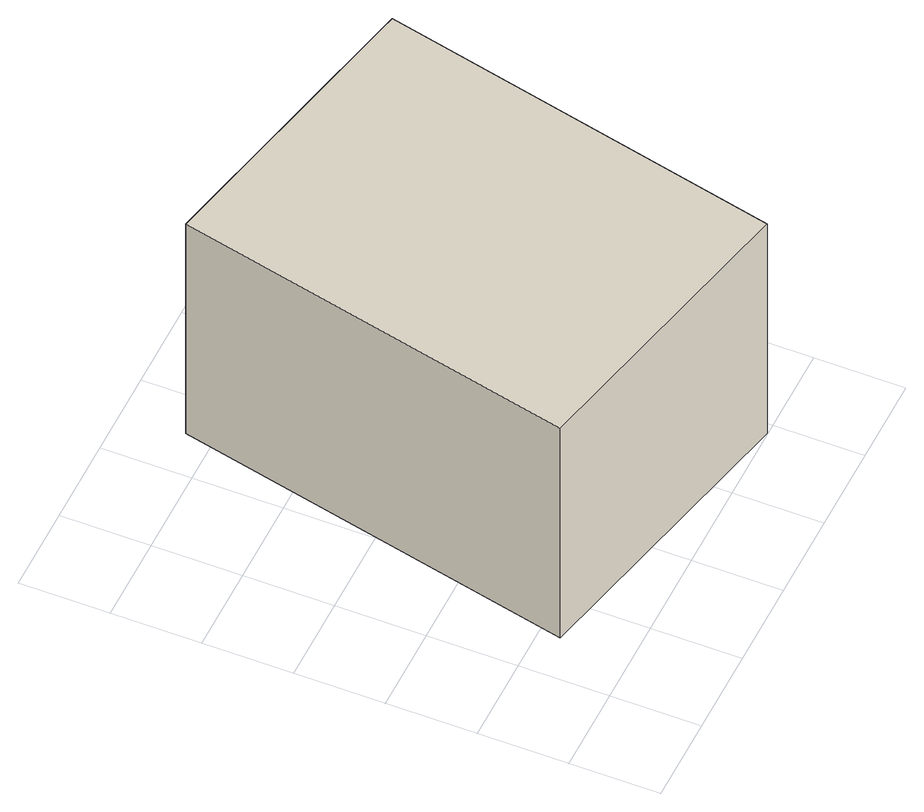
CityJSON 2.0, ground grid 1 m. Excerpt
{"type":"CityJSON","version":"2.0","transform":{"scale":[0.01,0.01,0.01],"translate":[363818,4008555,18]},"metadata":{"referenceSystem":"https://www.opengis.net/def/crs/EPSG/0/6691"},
"CityObjects":{
"building1":{"type":"Building","attributes":{"枝番":1,"利根川水系渡良瀬川洪水浸水想定区域（想定最大規模）.規模":"L2","利根川水系渡良瀬川洪水浸水想定区域（想定最大規模）.浸水ランク":"2","利根川水系渡良瀬川洪水浸水想定区域（想定最大規模）.浸水深":1.23,"利根川水系渡良瀬川洪水浸水想定区域（想定最大規模）.継続時間":104.9,"利根川水系利根川洪水浸水想定区域（計画規模）.規模":"L1","利根川水系利根川洪水浸水想定区域（計画規模）.浸水ランク":"3","利根川水系利根川洪水浸水想定区域（計画規模）.浸水深":3.63,"利根川水系利根川洪水浸水想定区域（想定最大規模）.規模":"L2","利根川水系利根川洪水浸水想定区域（想定最大規模）.浸水ランク":"4","利根川水系利根川洪水浸水想定区域（想定最大規模）.浸水深":5.12,"measuredHeight":3.4,"BuildingDetails.prefecture":"10","BuildingDetails.city":"10207"},"geometry":[{"type":"Solid","lod":"1","boundaries":[[[[0,1,2,3]],[[2,4,5,3]],[[1,6,4,2]],[[0,7,6,1]],[[3,5,7,0]],[[4,6,7,5]]]]}]}
},
"vertices":[
[52,77,11],[153,530,11],[490,455,11],[388,1,11],[490,455,320],[388,1,320],[153,530,320],[52,77,320]
]}
